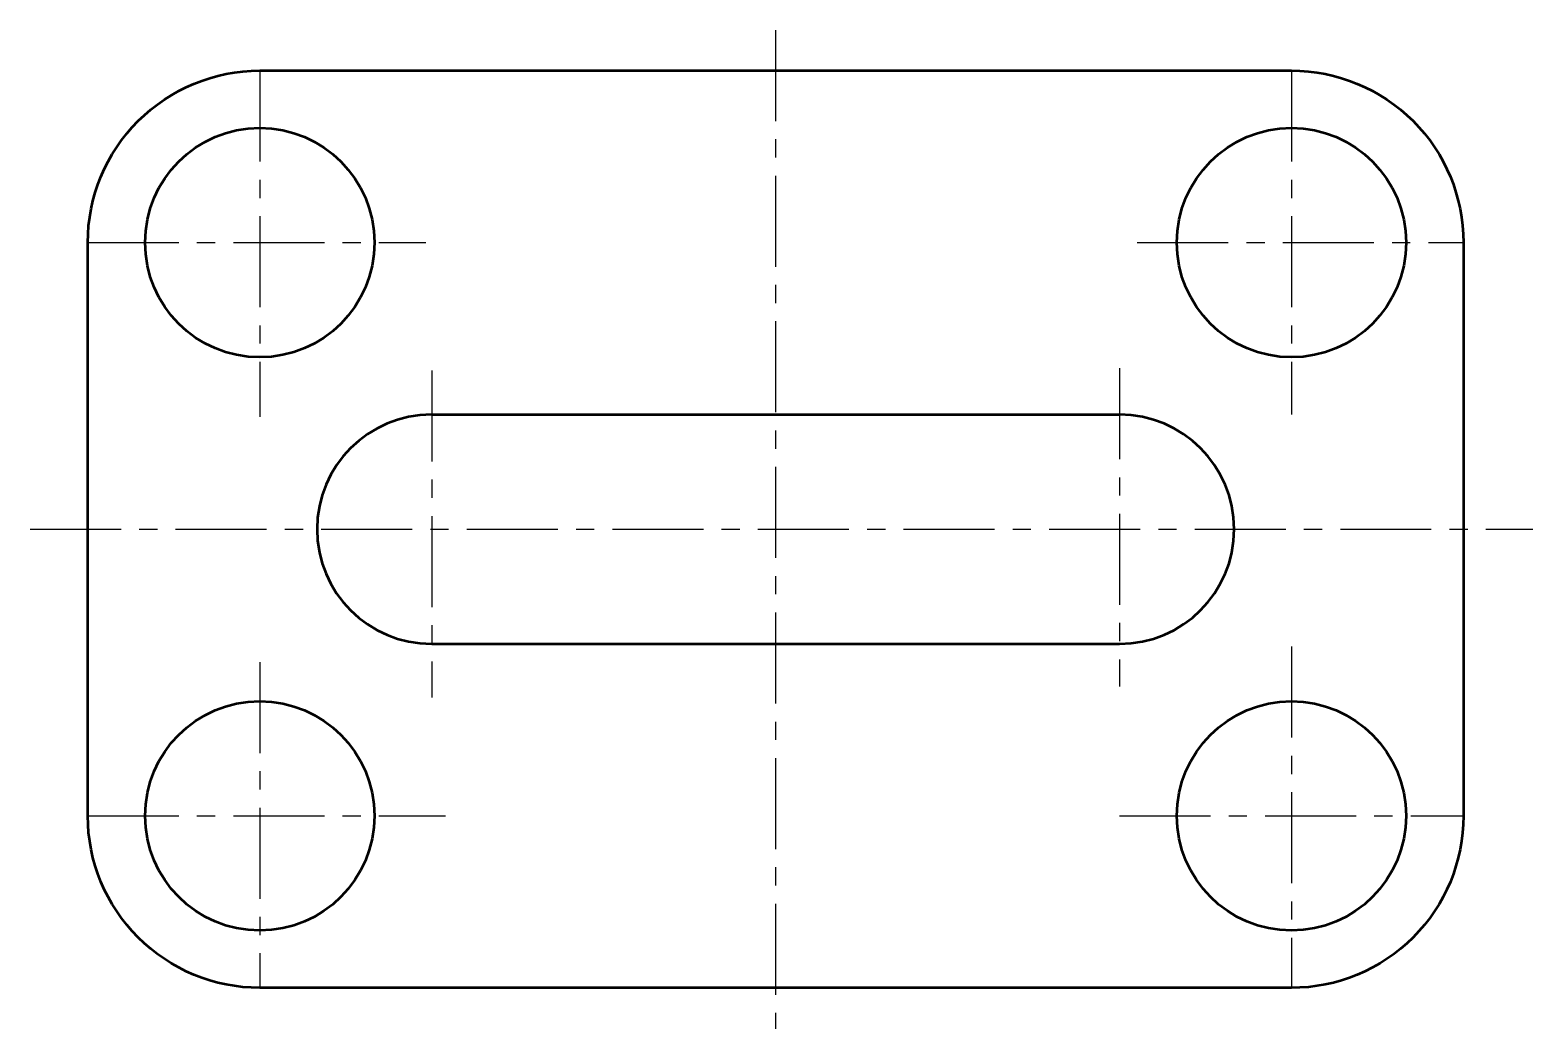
# Model space of a CAD drawing. Header units: millimetres. Extents: x 23 to 128, y 25 to 94.
import ezdxf

# ---------------------------------------------------------------- set-up
doc = ezdxf.new("R2010")
doc.units = ezdxf.units.MM
doc.header["$LTSCALE"] = 0.2
doc.linetypes.add('CENTER', pattern=[50.8, 31.75, -6.35, 6.35, -6.35])
doc.layers.get('0').update_dxf_attribs({"lineweight": 50})
doc.layers.add('图层3', color=2, linetype='CENTER', lineweight=25)

msp = doc.modelspace()

# ---------------------------------------------------------------- linework, layer by layer
at = {"lineweight": 50}
for p, q in [((51.06, 67.38), (99.06, 67.38)), ((51.06, 51.38), (99.06, 51.38))]:
    msp.add_line(p, q, dxfattribs=at)
msp.add_lwpolyline([(39.06, 91.38), (111.06, 91.38, -0.414214), (123.06, 79.38), (123.06, 39.38, -0.414214), (111.06, 27.38), (39.06, 27.38, -0.414214), (27.06, 39.38), (27.06, 79.38, -0.414214)], format="xyb", close=True, dxfattribs=at)
for centre in [(39.06, 79.38), (111.06, 79.38), (39.06, 39.38), (111.06, 39.38)]:
    msp.add_circle(centre, 8, dxfattribs=at)
for centre, start, end in [((51.06, 59.38), 90, 270), ((99.06, 59.38), 270, 90)]:
    msp.add_arc(centre, 8, start, end, dxfattribs=at)
at = {"layer": '图层3'}
for p, q in [((75.06, 94.21), (75.06, 24.51)), ((39.06, 91.38), (39.06, 67.23)), ((111.06, 91.38), (111.06, 67.38)), ((27.06, 79.38), (50.64, 79.38)), ((100.3, 79.38), (123.06, 79.38)), ((51.06, 70.46), (51.06, 47.64)), ((99.06, 70.62), (99.06, 48.41)), ((23.03, 59.38), (127.91, 59.38)), ((111.06, 51.19), (111.06, 27.38)), ((39.06, 50.11), (39.06, 27.38)), ((27.06, 39.38), (52.03, 39.38)), ((99.06, 39.38), (123.06, 39.38))]:
    msp.add_line(p, q, dxfattribs=at)

doc.saveas('drawing.dxf')
